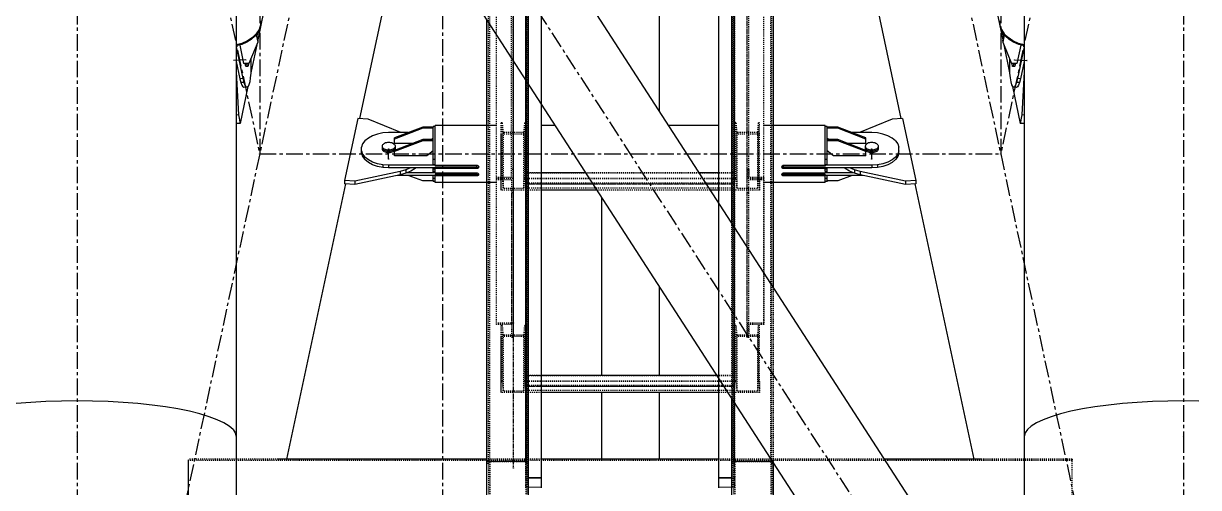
# Model space of a CAD drawing. Header units: millimetres. Extents: x 5143 to 30813, y 232 to 21408.
# Drawn here: x 11814 to 12377, y 17630 to 17853 of the extents above; entities that cross this region are included whole.
import ezdxf

# ---------------------------------------------------------------- set-up
doc = ezdxf.new("R2010")
doc.units = ezdxf.units.MM
doc.header["$LTSCALE"] = 0.25
for name, pattern in [('CENTER', [50.8, 31.75, -6.35, 6.35, -6.35]), ('XKITLINE00', [0]), ('XKITLINE02', [4, 2, -2]), ('XKITLINE03', [6, 3, -1, 1, -1])]:
    doc.linetypes.add(name, pattern=pattern)

msp = doc.modelspace()

# ---------------------------------------------------------------- linework, layer by layer
at = {"color": 1, "linetype": 'XKITLINE03'}
for p, q in [((12049.02, 19347.97), (12049.01, 17639.73)), ((12055.02, 19330.99), (12055.02, 17630.24)), ((12154.97, 17630.24), (12154.97, 19330.99)), ((12049.01, 17897.76), (12049.01, 17778.54)), ((12160.99, 17778.54), (12160.99, 17897.76)), ((12055.01, 17799.82), (12055.01, 17773)), ((12154.99, 17773), (12154.99, 17799.82)), ((12049.01, 17778.54), (12049.01, 17709.22)), ((12160.99, 17709.22), (12160.99, 17778.54)), ((12154.99, 17775.87), (12055.01, 17775.87)), ((12055.01, 17702.73), (12055.01, 17675.91)), ((12154.99, 17675.91), (12154.99, 17702.73)), ((12154.99, 17678.78), (12055.01, 17678.78))]:
    msp.add_line(p, q, dxfattribs=at)
at = {"color": 3, "linetype": 'XKITLINE02'}
for p, q in [((12037.16, 17641.93), (12037.17, 19341.44)), ((12037.69, 17642.74), (12037.7, 19342.25)), ((12054.93, 17642.74), (12054.93, 19342.25)), ((12055.46, 17641.93), (12055.47, 19341.44)), ((12154.54, 17641.93), (12154.54, 19341.44)), ((12155.07, 17642.74), (12155.07, 19342.25)), ((12172.31, 17642.74), (12172.31, 19342.25)), ((12172.84, 17641.93), (12172.84, 19341.44)), ((12062.52, 17630.44), (12062.52, 19335.78)), ((12147.47, 17630.24), (12147.47, 19335.78)), ((12154.12, 17630.57), (12154.12, 19335.45)), ((12154.97, 17630.24), (12154.97, 19335.78)), ((12055.02, 17630.24), (12055.02, 19043.1)), ((12055.87, 17630.57), (12055.87, 19043.1)), ((12056.31, 17641.93), (12056.31, 19043.1)), ((12062.52, 17635.03), (12062.52, 19043.1)), ((12147.47, 17634.82), (12147.47, 19043.1)), ((12153.69, 17672.9), (12153.69, 19043.1)), ((12173.69, 17641.93), (12173.69, 19043.1)), ((12056.31, 17823.56), (12056.31, 17907.64)), ((12048.21, 17778.98), (12048.21, 17902.08)), ((12049.01, 17778.54), (12049.01, 17902.08)), ((12160.99, 17778.54), (12160.99, 17902.08)), ((12161.79, 17778.98), (12161.79, 17902.08)), ((12041.01, 17778.54), (12041.01, 17898.19)), ((12062.52, 17813.95), (12062.52, 17898.02)), ((12168.99, 17778.54), (12168.99, 17898.19)), ((12043.69, 17805.16), (12043.01, 17805.16)), ((12043.01, 17805.16), (12043.01, 17799.82)), ((12043.01, 17805.16), (12043.01, 17778.34)), ((12043.69, 17805.16), (12044.07, 17800.5)), ((12043.69, 17805.16), (12043.69, 17778.34)), ((12054.33, 17805.16), (12053.95, 17800.5)), ((12055.01, 17805.16), (12054.33, 17805.16)), ((12054.33, 17805.16), (12054.33, 17778.34)), ((12055.01, 17805.16), (12055.01, 17799.82)), ((12055.01, 17805.16), (12055.01, 17778.34)), ((12154.99, 17773), (12154.99, 17805.16)), ((12155.67, 17805.16), (12154.99, 17805.16)), ((12155.67, 17805.16), (12155.67, 17778.34)), ((12155.67, 17805.16), (12156.05, 17800.5)), ((12166.31, 17805.16), (12165.93, 17800.5)), ((12166.31, 17805.16), (12166.31, 17778.34)), ((12166.99, 17805.16), (12166.31, 17805.16)), ((12166.99, 17773), (12166.99, 17805.16)), ((12055.01, 17799.82), (12043.01, 17799.82)), ((12043.01, 17799.82), (12043.01, 17773)), ((12053.95, 17800.5), (12044.07, 17800.5)), ((12044.07, 17800.5), (12044.07, 17773.68)), ((12053.95, 17800.5), (12053.95, 17773.68)), ((12055.01, 17799.82), (12055.01, 17773)), ((12166.99, 17799.82), (12154.99, 17799.82)), ((12156.05, 17800.5), (12156.05, 17773.68)), ((12165.93, 17800.5), (12156.05, 17800.5)), ((12165.93, 17800.5), (12165.93, 17773.68)), ((12049.01, 17782.86), (12048.21, 17782.86)), ((12160.99, 17782.86), (12160.99, 17778.54)), ((12161.79, 17782.86), (12160.99, 17782.86)), ((12161.79, 17782.86), (12161.79, 17778.98)), ((12048.21, 17778.98), (12041.01, 17778.98)), ((12041.01, 17778.54), (12041.01, 17777.85)), ((12049.01, 17778.54), (12041.01, 17778.54)), ((12041.01, 17708.52), (12041.01, 17778.54)), ((12049.01, 17778.54), (12041.01, 17778.54)), ((12048.21, 17777.85), (12041.01, 17777.85)), ((12043.69, 17778.34), (12043.01, 17778.34)), ((12043.01, 17778.34), (12043.01, 17773)), ((12043.69, 17778.34), (12044.07, 17773.68)), ((12048.21, 17777.85), (12048.21, 17771.58)), ((12048.21, 17777.85), (12048.21, 17708.52)), ((12049.01, 17778.54), (12049.01, 17771.58)), ((12049.01, 17778.54), (12049.01, 17709.22)), ((12054.33, 17778.34), (12053.95, 17773.68)), ((12055.01, 17778.34), (12054.33, 17778.34)), ((12055.01, 17773), (12055.01, 17781.21)), ((12062.52, 17781.21), (12055.01, 17781.21)), ((12154.99, 17781.05), (12055.01, 17781.05)), ((12154.99, 17778.5), (12055.01, 17778.5)), ((12154.99, 17778.34), (12055.01, 17778.34)), ((12055.01, 17778.34), (12055.01, 17773)), ((12154.99, 17776.3), (12055.01, 17776.3)), ((12138.02, 17781.21), (12083.68, 17781.21)), ((12154.99, 17781.21), (12147.47, 17781.21)), ((12154.99, 17773), (12154.99, 17781.21)), ((12154.99, 17778.34), (12154.99, 17773)), ((12155.67, 17778.34), (12154.99, 17778.34)), ((12155.67, 17778.34), (12156.05, 17773.68)), ((12160.99, 17702.25), (12160.99, 17778.54)), ((12168.99, 17778.54), (12160.99, 17778.54)), ((12168.99, 17778.54), (12160.99, 17778.54)), ((12168.99, 17778.98), (12161.79, 17778.98)), ((12161.79, 17702.25), (12161.79, 17777.85)), ((12168.99, 17777.85), (12161.79, 17777.85)), ((12166.31, 17778.34), (12165.93, 17773.68)), ((12166.99, 17778.34), (12166.31, 17778.34)), ((12166.99, 17778.34), (12166.99, 17773)), ((12168.99, 17778.98), (12168.99, 17778.54)), ((12168.99, 17708.52), (12168.99, 17778.54)), ((12168.99, 17777.85), (12168.99, 17708.52)), ((12055.01, 17773), (12043.01, 17773)), ((12053.95, 17773.68), (12044.07, 17773.68)), ((12049.01, 17771.58), (12048.21, 17771.58)), ((12048.21, 17771.58), (12048.21, 17702.25)), ((12049.01, 17771.58), (12049.01, 17702.25)), ((12062.52, 17775.87), (12055.01, 17775.87)), ((12154.99, 17773.94), (12055.01, 17773.94)), ((12062.52, 17773), (12055.01, 17773)), ((12141.47, 17775.87), (12087.13, 17775.87)), ((12143.33, 17773), (12088.99, 17773)), ((12154.99, 17775.87), (12147.47, 17775.87)), ((12154.99, 17773), (12147.47, 17773)), ((12166.99, 17773), (12154.99, 17773)), ((12165.93, 17773.68), (12156.05, 17773.68)), ((12161.79, 17771.58), (12160.99, 17771.58)), ((12147.47, 17682.52), (12147.47, 17766.6)), ((12153.69, 17672.9), (12153.69, 17756.98)), ((12173.69, 17642.84), (12173.69, 17726.03)), ((12049.01, 17709.22), (12041.01, 17709.22)), ((12048.21, 17708.52), (12041.01, 17708.52)), ((12048.21, 17708.52), (12048.21, 17702.25)), ((12049.01, 17709.22), (12049.01, 17702.25)), ((12160.99, 17709.22), (12160.99, 17702.25)), ((12168.99, 17709.22), (12160.99, 17709.22)), ((12161.79, 17708.52), (12161.79, 17702.25)), ((12168.99, 17708.52), (12161.79, 17708.52)), ((12043.69, 17708.07), (12043.01, 17708.07)), ((12043.01, 17708.07), (12043.01, 17702.73)), ((12043.01, 17708.07), (12043.01, 17681.25)), ((12043.69, 17708.07), (12044.07, 17703.41)), ((12043.69, 17708.07), (12043.69, 17681.25)), ((12053.95, 17703.41), (12044.07, 17703.41)), ((12044.07, 17703.41), (12044.07, 17676.59)), ((12054.33, 17708.07), (12053.95, 17703.41)), ((12053.95, 17703.41), (12053.95, 17676.59)), ((12055.01, 17708.07), (12054.33, 17708.07)), ((12054.33, 17708.07), (12054.33, 17681.25)), ((12055.01, 17708.07), (12055.01, 17702.73)), ((12055.01, 17708.07), (12055.01, 17681.25)), ((12154.99, 17675.91), (12154.99, 17708.07)), ((12155.67, 17708.07), (12154.99, 17708.07)), ((12155.67, 17708.07), (12155.67, 17681.25)), ((12155.67, 17708.07), (12156.05, 17703.41)), ((12156.05, 17703.41), (12156.05, 17676.59)), ((12165.93, 17703.41), (12156.05, 17703.41)), ((12166.31, 17708.07), (12165.93, 17703.41)), ((12165.93, 17703.41), (12165.93, 17676.59)), ((12166.31, 17708.07), (12166.31, 17681.25)), ((12166.99, 17708.07), (12166.31, 17708.07)), ((12166.99, 17675.91), (12166.99, 17708.07)), ((12055.01, 17702.73), (12043.01, 17702.73)), ((12043.01, 17702.73), (12043.01, 17675.91)), ((12049.01, 17702.25), (12048.21, 17702.25)), ((12055.01, 17702.73), (12055.01, 17675.91)), ((12166.99, 17702.73), (12154.99, 17702.73)), ((12161.79, 17702.25), (12160.99, 17702.25)), ((12043.69, 17681.25), (12043.01, 17681.25)), ((12043.01, 17681.25), (12043.01, 17675.91)), ((12043.69, 17681.25), (12044.07, 17676.59)), ((12054.33, 17681.25), (12053.95, 17676.59)), ((12055.01, 17681.25), (12054.33, 17681.25)), ((12055.01, 17675.91), (12055.01, 17684.12)), ((12062.52, 17684.12), (12055.01, 17684.12)), ((12154.99, 17683.96), (12055.01, 17683.96)), ((12154.99, 17681.41), (12055.01, 17681.41)), ((12154.99, 17681.25), (12055.01, 17681.25)), ((12055.01, 17681.25), (12055.01, 17675.91)), ((12154.99, 17684.12), (12146.44, 17684.12)), ((12154.99, 17675.91), (12154.99, 17684.12)), ((12154.99, 17681.25), (12154.99, 17675.91)), ((12155.67, 17681.25), (12154.99, 17681.25)), ((12155.67, 17681.25), (12156.05, 17676.59)), ((12166.31, 17681.25), (12165.93, 17676.59)), ((12166.99, 17681.25), (12166.31, 17681.25)), ((12166.99, 17681.25), (12166.99, 17675.91)), ((12055.01, 17675.91), (12043.01, 17675.91)), ((12053.95, 17676.59), (12044.07, 17676.59)), ((12154.99, 17679.21), (12055.01, 17679.21)), ((12062.52, 17678.78), (12055.01, 17678.78)), ((12154.99, 17676.84), (12055.01, 17676.84)), ((12062.52, 17675.91), (12055.01, 17675.91)), ((12154.99, 17678.78), (12147.47, 17678.78)), ((12154.99, 17675.91), (12147.47, 17675.91)), ((12166.99, 17675.91), (12154.99, 17675.91)), ((12165.93, 17676.59), (12156.05, 17676.59)), ((11893.35, 17617.19), (11893.35, 17643.89)), ((11936.42, 17643.89), (11893.35, 17643.89)), ((11893.35, 17616.59), (11893.35, 17643.54)), ((12316.66, 17643.29), (11893.35, 17643.29)), ((12062.52, 17643.89), (12036.31, 17643.89)), ((12036.31, 17641.93), (12036.31, 17642.84)), ((12037.16, 17641.93), (12036.31, 17641.93)), ((12037.16, 17641.93), (12036.31, 17641.93)), ((12037.69, 17642.74), (12037.16, 17641.93)), ((12037.69, 17642.74), (12037.16, 17641.93)), ((12037.16, 17641.93), (12037.16, 17478.12)), ((12054.93, 17642.74), (12037.69, 17642.74)), ((12054.93, 17642.74), (12037.69, 17642.74)), ((12037.69, 17642.74), (12037.69, 17477.59)), ((12054.93, 17642.74), (12055.46, 17641.93)), ((12054.93, 17642.74), (12055.46, 17641.93)), ((12054.93, 17642.74), (12054.93, 17460.35)), ((12056.31, 17641.93), (12055.46, 17641.93)), ((12056.31, 17641.93), (12055.46, 17641.93)), ((12055.46, 17641.93), (12055.46, 17459.82)), ((12056.31, 17642.84), (12056.31, 17642.84)), ((12226.78, 17643.89), (12147.47, 17643.89)), ((12153.69, 17641.93), (12153.69, 17642.84)), ((12154.54, 17641.93), (12153.69, 17641.93)), ((12154.54, 17641.92), (12153.69, 17641.92)), ((12155.07, 17642.74), (12154.54, 17641.93)), ((12155.07, 17642.74), (12154.54, 17641.92)), ((12154.54, 17641.92), (12154.54, 17459.82)), ((12172.31, 17642.74), (12155.07, 17642.74)), ((12172.31, 17642.74), (12155.07, 17642.74)), ((12155.07, 17642.74), (12155.07, 17460.35)), ((12172.31, 17642.74), (12172.84, 17641.93)), ((12172.31, 17642.74), (12172.84, 17641.92)), ((12172.31, 17642.74), (12172.31, 17477.59)), ((12173.69, 17641.93), (12172.84, 17641.93)), ((12173.69, 17641.92), (12172.84, 17641.92)), ((12172.84, 17641.92), (12172.84, 17478.12)), ((12173.69, 17642.84), (12173.12, 17642.84)), ((12173.69, 17642.84), (12173.12, 17642.84)), ((12173.69, 17641.96), (12173.69, 17642.84)), ((12316.66, 17643.89), (12273.57, 17643.89)), ((12316.66, 17616.59), (12316.66, 17643.89)), ((12316.66, 17643.89), (12316.66, 17643.54)), ((12056.31, 17635.03), (12055.02, 17635.03)), ((12056.31, 17634.7), (12055.87, 17634.69)), ((12056.31, 17630.56), (12055.87, 17630.57)), ((12154.97, 17635.03), (12153.69, 17635.03)), ((12154.12, 17634.69), (12153.69, 17634.7)), ((12154.12, 17630.57), (12153.69, 17630.56))]:
    msp.add_line(p, q, dxfattribs=at)
at = {"color": 8, "linetype": 'CENTER'}
for p, q in [((11840, 19282.77), (11840, 17654.86)), ((12370, 19282.77), (12370, 17654.86)), ((11927.5, 18610.27), (11927.5, 17790.27)), ((12282.5, 18610.27), (12282.5, 17790.27)), ((12015, 18543.85), (12015, 16877.2)), ((12015, 18200.27), (11840, 17380.27)), ((11840, 18200.27), (12370, 17380.27)), ((11840, 18200.27), (11927.5, 17790.27)), ((12195, 18200.27), (12370, 17380.27)), ((12370, 18200.27), (12282.5, 17790.27)), ((11920.85, 17835.35), (11914.95, 17835.11)), ((12289.14, 17835.35), (12295.04, 17835.11)), ((11927.5, 17790.27), (12282.5, 17790.27)), ((11989.29, 17787.87), (11989.29, 17792.68)), ((12220.7, 17787.87), (12220.7, 17792.68)), ((11840, 17654.86), (11840, 16010.75)), ((12370, 17654.86), (12370, 16010.75))]:
    msp.add_line(p, q, dxfattribs=at)
at = {"color": 7, "linetype": 'XKITLINE00'}
for p, q in [((12147.47, 17766.6), (12147.47, 18177.45)), ((12153.69, 17756.98), (12153.69, 18177.45)), ((12173.69, 17726.03), (12173.69, 18177.45)), ((12036.31, 17642.84), (12036.31, 17854.51)), ((12056.31, 17642.84), (12056.31, 17823.56)), ((12062.52, 17630.24), (12062.52, 17813.95)), ((12083.68, 17781.21), (12062.52, 17781.21)), ((12147.47, 17781.21), (12138.02, 17781.21)), ((12087.13, 17775.87), (12062.52, 17775.87)), ((12088.99, 17773), (12062.52, 17773)), ((12147.47, 17775.87), (12141.47, 17775.87)), ((12147.47, 17773), (12143.33, 17773)), ((12146.44, 17684.12), (12062.52, 17684.12)), ((12147.47, 17634.82), (12147.47, 17682.52)), ((12147.47, 17678.78), (12062.52, 17678.78)), ((12147.47, 17675.91), (12062.52, 17675.91)), ((12153.69, 17642.84), (12153.69, 17672.9)), ((12036.31, 17643.89), (11936.42, 17643.89)), ((12056.31, 17642.84), (12036.31, 17642.84)), ((12036.31, 17478.97), (12036.31, 17642.84)), ((12056.31, 17642.84), (12036.31, 17642.84)), ((12056.31, 17458.97), (12056.31, 17642.84)), ((12147.47, 17643.89), (12062.52, 17643.89)), ((12173.12, 17642.84), (12153.69, 17642.84)), ((12153.69, 17458.97), (12153.69, 17642.84)), ((12173.12, 17642.84), (12153.69, 17642.84)), ((12173.69, 17478.97), (12173.69, 17641.96)), ((12273.57, 17643.89), (12226.78, 17643.89)), ((12062.52, 17635.03), (12056.31, 17635.03)), ((12062.52, 17634.82), (12056.31, 17634.7)), ((12062.52, 17630.44), (12056.31, 17630.56)), ((12153.69, 17635.03), (12147.47, 17635.03)), ((12153.69, 17634.7), (12147.47, 17634.82)), ((12147.47, 17630.24), (12147.47, 17634.82)), ((12153.69, 17630.56), (12147.47, 17630.44))]:
    msp.add_line(p, q, dxfattribs=at)
at = {"color": 8, "linetype": 'XKITLINE00'}
for p, q in [((12293.8, 18165.01), (12293.8, 17654.86)), ((12179.05, 18068.02), (12234.71, 17807.22)), ((11986.48, 18015.68), (12262.23, 17589.04)), ((11916.2, 17996.63), (11916.2, 17654.86)), ((11947.92, 17991.25), (12223.68, 17564.61)), ((11998.02, 17913.75), (11975.28, 17807.22)), ((11931.44, 17868.21), (11926.56, 17845.03)), ((12118.8, 17870.09), (12118.8, 17810.96)), ((12278.55, 17868.21), (12283.43, 17845.03)), ((11927.18, 17849.94), (11925.88, 17847.92)), ((11927.63, 17850.67), (11926.12, 17847.1)), ((11927.39, 17850.35), (11926.56, 17848.51)), ((11927.84, 17852.03), (11927.18, 17849.94)), ((11927.47, 17850.84), (11927.39, 17850.35)), ((11927.54, 17851.09), (11927.63, 17850.67)), ((11927.74, 17851.35), (11927.63, 17850.67)), ((11927.69, 17851.57), (11927.74, 17851.35)), ((11927.83, 17854.09), (11927.84, 17852.03)), ((12282.16, 17854.09), (12282.15, 17852.03)), ((12282.15, 17852.03), (12282.81, 17849.94)), ((12282.3, 17851.57), (12282.25, 17851.35)), ((12282.25, 17851.35), (12282.36, 17850.67)), ((12282.45, 17851.09), (12282.36, 17850.67)), ((12282.36, 17850.67), (12283.87, 17847.1)), ((12282.53, 17850.84), (12282.6, 17850.35)), ((12282.6, 17850.35), (12283.43, 17848.51)), ((12282.81, 17849.94), (12284.11, 17847.92)), ((11921.3, 17843.84), (11918.87, 17842.78)), ((11921.65, 17844.52), (11918.93, 17843.3)), ((11923.45, 17845.18), (11921.3, 17843.84)), ((11924, 17846.08), (11921.65, 17844.52)), ((11926.56, 17843.83), (11922.28, 17833.73)), ((11925.23, 17846.76), (11923.45, 17845.18)), ((11925.88, 17847.92), (11924, 17846.08)), ((11925.78, 17847.49), (11925.23, 17846.76)), ((11925.79, 17847.47), (11925.77, 17847.47)), ((11926.56, 17848.51), (11925.79, 17847.5)), ((11925.79, 17847.5), (11925.79, 17847.47)), ((11925.79, 17847.47), (11926.56, 17843.83)), ((11925.98, 17847.75), (11926.67, 17844.51)), ((11926.67, 17844.51), (11926.56, 17843.83)), ((12284.01, 17847.75), (12283.32, 17844.51)), ((12283.32, 17844.51), (12283.43, 17843.83)), ((12283.43, 17848.51), (12284.2, 17847.5)), ((12284.21, 17847.47), (12283.43, 17843.83)), ((12283.43, 17843.83), (12287.71, 17833.73)), ((12285.99, 17846.08), (12284.11, 17847.92)), ((12284.2, 17847.5), (12284.21, 17847.47)), ((12284.21, 17847.49), (12284.76, 17846.76)), ((12284.22, 17847.47), (12284.21, 17847.47)), ((12286.54, 17845.18), (12284.76, 17846.76)), ((12288.34, 17844.52), (12285.99, 17846.08)), ((12288.69, 17843.84), (12286.54, 17845.18)), ((12291.06, 17843.3), (12288.34, 17844.52)), ((12291.12, 17842.78), (12288.69, 17843.84)), ((11918.93, 17843.3), (11916.2, 17842.55)), ((11916.2, 17842.33), (11916.25, 17842.06)), ((11916.2, 17841.61), (11919.44, 17826.39)), ((11918.87, 17842.78), (11916.25, 17842.06)), ((11917.93, 17842.52), (11919.82, 17833.63)), ((11918.77, 17843.25), (11918.87, 17842.78)), ((11926.06, 17842.64), (11923.22, 17829.16)), ((12283.93, 17842.64), (12286.77, 17829.16)), ((12292.07, 17842.52), (12290.17, 17833.63)), ((12293.8, 17841.61), (12290.55, 17826.39)), ((12293.8, 17842.55), (12291.06, 17843.3)), ((12291.23, 17843.25), (12291.12, 17842.78)), ((12293.74, 17842.06), (12291.12, 17842.78)), ((12293.8, 17842.33), (12293.74, 17842.06)), ((11916.2, 17834.65), (11917.97, 17826.33)), ((11922.28, 17833.73), (11919.82, 17833.63)), ((11920.44, 17833.66), (11920.51, 17833.23)), ((11921.3, 17833.27), (11920.51, 17833.23)), ((11920.51, 17833.23), (11920.6, 17832.87)), ((11920.6, 17832.87), (11920.7, 17832.59)), ((11920.7, 17832.59), (11920.8, 17832.39)), ((11920.8, 17832.39), (11920.9, 17832.28)), ((11921.22, 17833.69), (11921.3, 17833.27)), ((11921.3, 17833.27), (11921.39, 17832.91)), ((11921.39, 17832.91), (11921.49, 17832.62)), ((11921.49, 17832.62), (11921.59, 17832.42)), ((11921.59, 17832.42), (11921.69, 17832.31)), ((11921.88, 17832.37), (11921.79, 17832.29)), ((11921.97, 17832.54), (11921.88, 17832.37)), ((11922.05, 17832.79), (11921.97, 17832.54)), ((11922.11, 17833.13), (11922.05, 17832.79)), ((11922.16, 17833.53), (11922.11, 17833.13)), ((11922.18, 17833.73), (11922.16, 17833.53)), ((11923.22, 17835.96), (11923.3, 17834.26)), ((11923.3, 17834.26), (11923.31, 17831.57)), ((12286.69, 17834.26), (12286.68, 17831.57)), ((12286.77, 17835.96), (12286.69, 17834.26)), ((12290.17, 17833.63), (12287.71, 17833.73)), ((12287.81, 17833.73), (12287.83, 17833.53)), ((12287.83, 17833.53), (12287.88, 17833.13)), ((12287.88, 17833.13), (12287.94, 17832.79)), ((12287.94, 17832.79), (12288.02, 17832.54)), ((12288.02, 17832.54), (12288.11, 17832.37)), ((12288.2, 17832.29), (12288.11, 17832.37)), ((12288.4, 17832.42), (12288.3, 17832.31)), ((12288.51, 17832.62), (12288.4, 17832.42)), ((12288.6, 17832.91), (12288.51, 17832.62)), ((12288.69, 17833.27), (12288.6, 17832.91)), ((12288.77, 17833.69), (12288.69, 17833.27)), ((12289.48, 17833.23), (12288.69, 17833.27)), ((12289.19, 17832.39), (12289.09, 17832.28)), ((12289.29, 17832.59), (12289.19, 17832.39)), ((12289.39, 17832.87), (12289.29, 17832.59)), ((12289.48, 17833.23), (12289.39, 17832.87)), ((12289.55, 17833.66), (12289.48, 17833.23)), ((12293.8, 17834.65), (12292.02, 17826.33)), ((11916.2, 17829.62), (11917.42, 17808.99)), ((11921, 17832.26), (11920.9, 17832.28)), ((11921.79, 17832.29), (11921, 17832.26)), ((11921.79, 17832.29), (11921.69, 17832.31)), ((11923.02, 17826.8), (11922.73, 17824.93)), ((11923.22, 17829.05), (11923.02, 17826.8)), ((11923.31, 17831.57), (11923.22, 17829.05)), ((12286.68, 17831.57), (12286.77, 17829.05)), ((12286.77, 17829.05), (12286.97, 17826.8)), ((12286.97, 17826.8), (12287.27, 17824.93)), ((12288.3, 17832.31), (12288.2, 17832.29)), ((12288.99, 17832.26), (12288.2, 17832.29)), ((12289.09, 17832.28), (12288.99, 17832.26)), ((12293.8, 17829.62), (12292.57, 17808.99)), ((11919.44, 17826.39), (11917.97, 17826.33)), ((11917.97, 17826.33), (11918.42, 17824.54)), ((11921.83, 17822.56), (11918.13, 17804.97)), ((11919.9, 17824.6), (11918.42, 17824.54)), ((11918.42, 17824.54), (11918.92, 17823.23)), ((11918.92, 17823.23), (11919.44, 17822.44)), ((11919.44, 17826.39), (11919.9, 17824.6)), ((11919.95, 17822.21), (11919.44, 17822.44)), ((11919.9, 17824.6), (11920.39, 17823.29)), ((11921.42, 17822.27), (11919.95, 17822.21)), ((11920.39, 17823.29), (11920.91, 17822.5)), ((11921.42, 17822.27), (11920.91, 17822.5)), ((11921.91, 17822.61), (11921.42, 17822.27)), ((11922.35, 17823.51), (11921.91, 17822.61)), ((11922.73, 17824.93), (11922.35, 17823.51)), ((12287.27, 17824.93), (12287.64, 17823.51)), ((12287.64, 17823.51), (12288.08, 17822.61)), ((12288.57, 17822.27), (12288.08, 17822.61)), ((12288.16, 17822.56), (12291.86, 17804.97)), ((12289.08, 17822.5), (12288.57, 17822.27)), ((12290.04, 17822.21), (12288.57, 17822.27)), ((12289.6, 17823.29), (12289.08, 17822.5)), ((12290.09, 17824.6), (12289.6, 17823.29)), ((12290.56, 17822.44), (12290.04, 17822.21)), ((12290.55, 17826.39), (12290.09, 17824.6)), ((12291.57, 17824.54), (12290.09, 17824.6)), ((12292.02, 17826.33), (12290.55, 17826.39)), ((12291.07, 17823.23), (12290.56, 17822.44)), ((12291.57, 17824.54), (12291.07, 17823.23)), ((12292.02, 17826.33), (12291.57, 17824.54)), ((11917.42, 17808.99), (11916.2, 17808.94)), ((11918.13, 17804.97), (11916.2, 17804.89)), ((11917.42, 17808.99), (11918.13, 17804.97)), ((11974.5, 17807.28), (11968.17, 17777.62)), ((11979.46, 17806.9), (11974.5, 17807.28)), ((11995.09, 17800.51), (11979.46, 17806.9)), ((12230.53, 17806.9), (12214.91, 17800.51)), ((12235.49, 17807.28), (12230.53, 17806.9)), ((12235.49, 17807.28), (12241.82, 17777.62)), ((12292.57, 17808.99), (12291.86, 17804.97)), ((12293.8, 17804.89), (12291.86, 17804.97)), ((12293.8, 17808.94), (12292.57, 17808.99)), ((11981.59, 17799.02), (11979.55, 17797.92)), ((11983.96, 17799.84), (11981.59, 17799.02)), ((11986.56, 17800.34), (11983.96, 17799.84)), ((11989.29, 17800.51), (11986.56, 17800.34)), ((11998.67, 17800.51), (11989.29, 17800.51)), ((12005.59, 17803.18), (11992.09, 17797.97)), ((12005.59, 17802.58), (11992.09, 17797.37)), ((12010.59, 17803.18), (12005.59, 17803.18)), ((12005.59, 17803.18), (12005.59, 17802.58)), ((12010.59, 17802.58), (12005.59, 17802.58)), ((12011.59, 17803.48), (12010.59, 17803.48)), ((12010.59, 17803.48), (12010.59, 17803.42)), ((12010.59, 17803.42), (12010.59, 17803.18)), ((12010.59, 17803.18), (12010.59, 17803.15)), ((12010.59, 17796.63), (12010.59, 17803.15)), ((12011.59, 17784.81), (12011.59, 17803.92)), ((12041.01, 17803.92), (12011.59, 17803.92)), ((12055.02, 17803.92), (12055.01, 17803.92)), ((12069.01, 17803.92), (12062.52, 17803.92)), ((12147.47, 17803.92), (12123.35, 17803.92)), ((12154.99, 17803.92), (12154.97, 17803.92)), ((12198.4, 17803.92), (12168.99, 17803.92)), ((12198.4, 17784.81), (12198.4, 17803.92)), ((12199.4, 17803.48), (12198.4, 17803.48)), ((12199.4, 17803.48), (12199.4, 17803.42)), ((12199.4, 17803.42), (12199.4, 17803.18)), ((12199.4, 17803.18), (12199.4, 17803.15)), ((12204.4, 17803.18), (12199.4, 17803.18)), ((12199.4, 17796.63), (12199.4, 17803.15)), ((12204.4, 17802.58), (12199.4, 17802.58)), ((12204.4, 17803.18), (12204.4, 17802.58)), ((12217.9, 17797.97), (12204.4, 17803.18)), ((12217.9, 17797.37), (12204.4, 17802.58)), ((12220.7, 17800.51), (12211.32, 17800.51)), ((12223.43, 17800.34), (12220.7, 17800.51)), ((12226.03, 17799.84), (12223.43, 17800.34)), ((12228.4, 17799.02), (12226.03, 17799.84)), ((12230.44, 17797.92), (12228.4, 17799.02)), ((11976.83, 17795.1), (11976.26, 17793.5)), ((11976.26, 17790.66), (11976.26, 17793.5)), ((11977.94, 17796.6), (11976.83, 17795.1)), ((11979.55, 17797.92), (11977.94, 17796.6)), ((11986.24, 17794.28), (11986.19, 17793.96)), ((11986.19, 17793.96), (11986.19, 17793.32)), ((11986.19, 17793.96), (11986.24, 17793.64)), ((11986.19, 17793.32), (11986.24, 17793)), ((11986.19, 17793.32), (11986.19, 17792.68)), ((11986.19, 17793.32), (11986.24, 17793)), ((11986.38, 17794.6), (11986.24, 17794.28)), ((11986.24, 17793.64), (11986.38, 17793.33)), ((11986.24, 17793), (11986.38, 17792.69)), ((11986.24, 17793), (11986.38, 17792.69)), ((11986.6, 17794.89), (11986.38, 17794.6)), ((11986.38, 17793.33), (11986.6, 17793.03)), ((11986.91, 17795.15), (11986.6, 17794.89)), ((11986.91, 17792.77), (11986.6, 17793.03)), ((11987.3, 17795.38), (11986.91, 17795.15)), ((11987.74, 17795.57), (11987.3, 17795.38)), ((11988.23, 17795.7), (11987.74, 17795.57)), ((11988.75, 17795.79), (11988.23, 17795.7)), ((11989.29, 17795.82), (11988.75, 17795.79)), ((11989.83, 17795.79), (11989.29, 17795.82)), ((11990.35, 17795.7), (11989.83, 17795.79)), ((11990.84, 17795.57), (11990.35, 17795.7)), ((11991.28, 17795.38), (11990.84, 17795.57)), ((11991.66, 17795.15), (11991.28, 17795.38)), ((11991.97, 17794.89), (11991.66, 17795.15)), ((11991.97, 17793.03), (11991.66, 17792.77)), ((11991.97, 17794.89), (11992.2, 17794.6)), ((11992.2, 17793.33), (11991.97, 17793.03)), ((11992.09, 17795.37), (11992.09, 17797.97)), ((12005.59, 17797.2), (11992.09, 17791.99)), ((12005.59, 17796.6), (11992.09, 17791.39)), ((12000.84, 17795.37), (11992.09, 17795.37)), ((11992.2, 17794.6), (11992.34, 17794.28)), ((11992.34, 17793.64), (11992.2, 17793.33)), ((11992.34, 17793), (11992.2, 17792.69)), ((11992.34, 17793), (11992.2, 17792.69)), ((11992.34, 17794.28), (11992.39, 17793.96)), ((11992.39, 17793.96), (11992.34, 17793.64)), ((11992.39, 17793.32), (11992.34, 17793)), ((11992.39, 17793.32), (11992.34, 17793)), ((11992.39, 17793.96), (11992.39, 17793.32)), ((11992.39, 17793.32), (11992.39, 17792.68)), ((12010.59, 17797.2), (12005.59, 17797.2)), ((12005.59, 17797.2), (12005.59, 17796.6)), ((12010.59, 17796.6), (12005.59, 17796.6)), ((12010.59, 17797.77), (12009.87, 17797.2)), ((12010.59, 17796.63), (12010.59, 17796.6)), ((12010.59, 17796.6), (12010.59, 17796.59)), ((12010.59, 17790.35), (12010.59, 17796.59)), ((12200.12, 17797.2), (12199.4, 17797.77)), ((12204.4, 17797.2), (12199.4, 17797.2)), ((12199.4, 17796.63), (12199.4, 17796.6)), ((12204.4, 17796.6), (12199.4, 17796.6)), ((12199.4, 17796.6), (12199.4, 17796.59)), ((12199.4, 17790.35), (12199.4, 17796.59)), ((12204.4, 17797.2), (12204.4, 17796.6)), ((12217.9, 17791.99), (12204.4, 17797.2)), ((12217.9, 17791.39), (12204.4, 17796.6)), ((12217.9, 17795.37), (12209.15, 17795.37)), ((12217.65, 17794.28), (12217.6, 17793.96)), ((12217.6, 17793.96), (12217.65, 17793.64)), ((12217.6, 17793.96), (12217.6, 17793.32)), ((12217.6, 17793.32), (12217.6, 17792.68)), ((12217.6, 17793.32), (12217.65, 17793)), ((12217.6, 17793.32), (12217.65, 17793)), ((12217.79, 17794.6), (12217.65, 17794.28)), ((12217.65, 17793.64), (12217.79, 17793.33)), ((12217.65, 17793), (12217.79, 17792.69)), ((12217.65, 17793), (12217.79, 17792.69)), ((12218.02, 17794.89), (12217.79, 17794.6)), ((12217.79, 17793.33), (12218.02, 17793.03)), ((12217.9, 17795.37), (12217.9, 17797.97)), ((12218.33, 17795.15), (12218.02, 17794.89)), ((12218.33, 17792.77), (12218.02, 17793.03)), ((12218.71, 17795.38), (12218.33, 17795.15)), ((12219.15, 17795.57), (12218.71, 17795.38)), ((12219.64, 17795.7), (12219.15, 17795.57)), ((12220.16, 17795.79), (12219.64, 17795.7)), ((12220.7, 17795.82), (12220.16, 17795.79)), ((12221.24, 17795.79), (12220.7, 17795.82)), ((12221.76, 17795.7), (12221.24, 17795.79)), ((12222.25, 17795.57), (12221.76, 17795.7)), ((12222.7, 17795.38), (12222.25, 17795.57)), ((12223.08, 17795.15), (12222.7, 17795.38)), ((12223.39, 17794.89), (12223.08, 17795.15)), ((12223.39, 17793.03), (12223.08, 17792.77)), ((12223.39, 17794.89), (12223.62, 17794.6)), ((12223.62, 17793.33), (12223.39, 17793.03)), ((12223.62, 17794.6), (12223.76, 17794.28)), ((12223.76, 17793.64), (12223.62, 17793.33)), ((12223.76, 17793), (12223.62, 17792.69)), ((12223.76, 17793), (12223.62, 17792.69)), ((12223.76, 17794.28), (12223.8, 17793.96)), ((12223.8, 17793.96), (12223.76, 17793.64)), ((12223.8, 17793.32), (12223.76, 17793)), ((12223.8, 17793.32), (12223.76, 17793)), ((12223.8, 17793.96), (12223.8, 17793.32)), ((12223.8, 17793.32), (12223.8, 17792.68)), ((12232.05, 17796.6), (12230.44, 17797.92)), ((12232.05, 17796.6), (12233.16, 17795.1)), ((12233.16, 17795.1), (12233.73, 17793.5)), ((12233.73, 17790.66), (12233.73, 17793.5)), ((11976.26, 17791.86), (11976.83, 17790.26)), ((11976.26, 17790.66), (11976.83, 17789.06)), ((11976.83, 17790.26), (11977.94, 17788.76)), ((11976.83, 17789.06), (11977.94, 17787.56)), ((11979.55, 17787.44), (11977.94, 17788.76)), ((11979.55, 17786.23), (11977.94, 17787.56)), ((11981.59, 17786.34), (11979.55, 17787.44)), ((11986.19, 17792.68), (11986.24, 17792.36)), ((11986.24, 17792.36), (11986.38, 17792.05)), ((11986.38, 17792.69), (11986.6, 17792.39)), ((11986.38, 17792.69), (11986.6, 17792.39)), ((11986.38, 17792.05), (11986.6, 17791.75)), ((11986.91, 17792.13), (11986.6, 17792.39)), ((11986.91, 17792.13), (11986.6, 17792.39)), ((11986.91, 17791.49), (11986.6, 17791.75)), ((11987.3, 17792.54), (11986.91, 17792.77)), ((11987.3, 17791.9), (11986.91, 17792.13)), ((11987.3, 17791.9), (11986.91, 17792.13)), ((11987.3, 17791.26), (11986.91, 17791.49)), ((11987.74, 17792.36), (11987.3, 17792.54)), ((11987.74, 17791.71), (11987.3, 17791.9)), ((11987.74, 17791.71), (11987.3, 17791.9)), ((11987.74, 17791.07), (11987.3, 17791.26)), ((11988.23, 17792.22), (11987.74, 17792.36)), ((11988.23, 17791.58), (11987.74, 17791.71)), ((11988.23, 17791.58), (11987.74, 17791.71)), ((11988.23, 17790.94), (11987.74, 17791.07)), ((11988.75, 17792.14), (11988.23, 17792.22)), ((11988.75, 17791.49), (11988.23, 17791.58)), ((11988.75, 17791.49), (11988.23, 17791.58)), ((11988.75, 17790.85), (11988.23, 17790.94)), ((11989.29, 17792.11), (11988.75, 17792.14)), ((11989.29, 17791.47), (11988.75, 17791.49)), ((11989.29, 17791.47), (11988.75, 17791.49)), ((11989.29, 17790.83), (11988.75, 17790.85)), ((11989.83, 17792.14), (11989.29, 17792.11)), ((11989.29, 17792.11), (11989.29, 17791.47)), ((11989.83, 17791.49), (11989.29, 17791.47)), ((11989.83, 17791.49), (11989.29, 17791.47)), ((11989.29, 17791.47), (11989.29, 17790.83)), ((11989.83, 17790.85), (11989.29, 17790.83)), ((11990.35, 17792.22), (11989.83, 17792.14)), ((11990.35, 17791.58), (11989.83, 17791.49)), ((11990.35, 17791.58), (11989.83, 17791.49)), ((11990.35, 17790.94), (11989.83, 17790.85)), ((11990.84, 17792.36), (11990.35, 17792.22)), ((11990.84, 17791.71), (11990.35, 17791.58)), ((11990.84, 17791.71), (11990.35, 17791.58)), ((11990.84, 17791.07), (11990.35, 17790.94)), ((11991.28, 17792.54), (11990.84, 17792.36)), ((11991.28, 17791.9), (11990.84, 17791.71)), ((11991.28, 17791.9), (11990.84, 17791.71)), ((11991.28, 17791.26), (11990.84, 17791.07)), ((11991.66, 17792.77), (11991.28, 17792.54)), ((11991.66, 17792.13), (11991.28, 17791.9)), ((11991.66, 17792.13), (11991.28, 17791.9)), ((11991.66, 17791.49), (11991.28, 17791.26)), ((11991.97, 17792.39), (11991.66, 17792.13)), ((11991.97, 17792.39), (11991.66, 17792.13)), ((11991.97, 17791.75), (11991.66, 17791.49)), ((11992.2, 17792.69), (11991.97, 17792.39)), ((11992.2, 17792.69), (11991.97, 17792.39)), ((11992.09, 17791.9), (11991.97, 17791.75)), ((11992.09, 17789.39), (11992.09, 17791.99)), ((12007.59, 17789.39), (11992.09, 17789.39)), ((11992.2, 17792.05), (11992.19, 17792.03)), ((11992.34, 17792.36), (11992.2, 17792.05)), ((11992.39, 17792.68), (11992.34, 17792.36)), ((12010.59, 17791.79), (12007.59, 17789.39)), ((12010.59, 17785.06), (12010.59, 17790.35)), ((12011.59, 17787.65), (12010.59, 17787.65)), ((12199.4, 17787.65), (12198.4, 17787.65)), ((12202.4, 17789.39), (12199.4, 17791.79)), ((12199.4, 17785.06), (12199.4, 17790.35)), ((12217.9, 17789.39), (12202.4, 17789.39)), ((12217.6, 17792.68), (12217.65, 17792.36)), ((12217.65, 17792.36), (12217.79, 17792.05)), ((12217.79, 17792.69), (12218.02, 17792.39)), ((12217.79, 17792.69), (12218.02, 17792.39)), ((12217.79, 17792.05), (12217.8, 17792.03)), ((12217.9, 17789.39), (12217.9, 17791.99)), ((12217.9, 17791.9), (12218.02, 17791.75)), ((12218.33, 17792.13), (12218.02, 17792.39)), ((12218.33, 17792.13), (12218.02, 17792.39)), ((12218.33, 17791.49), (12218.02, 17791.75)), ((12218.71, 17792.54), (12218.33, 17792.77)), ((12218.71, 17791.9), (12218.33, 17792.13)), ((12218.71, 17791.9), (12218.33, 17792.13)), ((12218.71, 17791.26), (12218.33, 17791.49)), ((12219.15, 17792.36), (12218.71, 17792.54)), ((12219.15, 17791.71), (12218.71, 17791.9)), ((12219.15, 17791.71), (12218.71, 17791.9)), ((12219.15, 17791.07), (12218.71, 17791.26)), ((12219.64, 17792.22), (12219.15, 17792.36)), ((12219.64, 17791.58), (12219.15, 17791.71)), ((12219.64, 17791.58), (12219.15, 17791.71)), ((12219.64, 17790.94), (12219.15, 17791.07)), ((12220.16, 17792.14), (12219.64, 17792.22)), ((12220.16, 17791.49), (12219.64, 17791.58)), ((12220.16, 17791.49), (12219.64, 17791.58)), ((12220.16, 17790.85), (12219.64, 17790.94)), ((12220.7, 17792.11), (12220.16, 17792.14)), ((12220.7, 17791.47), (12220.16, 17791.49)), ((12220.7, 17791.47), (12220.16, 17791.49)), ((12220.7, 17790.83), (12220.16, 17790.85)), ((12221.24, 17792.14), (12220.7, 17792.11)), ((12220.7, 17792.11), (12220.7, 17791.47)), ((12221.24, 17791.49), (12220.7, 17791.47)), ((12221.24, 17791.49), (12220.7, 17791.47)), ((12220.7, 17791.47), (12220.7, 17790.83)), ((12221.24, 17790.85), (12220.7, 17790.83)), ((12221.76, 17792.22), (12221.24, 17792.14)), ((12221.76, 17791.58), (12221.24, 17791.49)), ((12221.76, 17791.58), (12221.24, 17791.49)), ((12221.76, 17790.94), (12221.24, 17790.85)), ((12222.25, 17792.36), (12221.76, 17792.22)), ((12222.25, 17791.71), (12221.76, 17791.58)), ((12222.25, 17791.71), (12221.76, 17791.58)), ((12222.25, 17791.07), (12221.76, 17790.94)), ((12222.7, 17792.54), (12222.25, 17792.36)), ((12222.7, 17791.9), (12222.25, 17791.71)), ((12222.7, 17791.9), (12222.25, 17791.71)), ((12222.7, 17791.26), (12222.25, 17791.07)), ((12223.08, 17792.77), (12222.7, 17792.54)), ((12223.08, 17792.13), (12222.7, 17791.9)), ((12223.08, 17792.13), (12222.7, 17791.9)), ((12223.08, 17791.49), (12222.7, 17791.26)), ((12223.39, 17792.39), (12223.08, 17792.13)), ((12223.39, 17792.39), (12223.08, 17792.13)), ((12223.39, 17791.75), (12223.08, 17791.49)), ((12223.62, 17792.69), (12223.39, 17792.39)), ((12223.62, 17792.69), (12223.39, 17792.39)), ((12223.62, 17792.05), (12223.39, 17791.75)), ((12223.76, 17792.36), (12223.62, 17792.05)), ((12223.8, 17792.68), (12223.76, 17792.36)), ((12230.44, 17787.44), (12228.4, 17786.34)), ((12232.05, 17788.76), (12230.44, 17787.44)), ((12232.05, 17787.56), (12230.44, 17786.23)), ((12233.16, 17790.26), (12232.05, 17788.76)), ((12233.16, 17789.06), (12232.05, 17787.56)), ((12233.73, 17791.86), (12233.16, 17790.26)), ((12233.73, 17790.66), (12233.16, 17789.06)), ((11994.81, 17781.9), (11973.13, 17777.24)), ((11981.59, 17785.14), (11979.55, 17786.23)), ((11983.96, 17785.52), (11981.59, 17786.34)), ((11983.96, 17784.32), (11981.59, 17785.14)), ((11986.56, 17785.02), (11983.96, 17785.52)), ((11986.56, 17783.81), (11983.96, 17784.32)), ((11989.29, 17784.84), (11986.56, 17785.02)), ((11986.56, 17785.02), (11986.56, 17783.81)), ((11989.29, 17783.64), (11986.56, 17783.81)), ((12011.59, 17784.84), (11989.29, 17784.84)), ((11989.29, 17784.84), (11989.29, 17783.64)), ((12031.59, 17783.64), (11989.29, 17783.64)), ((11997.51, 17782.66), (11994.81, 17781.9)), ((11994.81, 17781.9), (11994.81, 17780.3)), ((11999.81, 17783.64), (11997.51, 17782.66)), ((11997.51, 17782.66), (11997.51, 17781.06)), ((11999.93, 17782.09), (11997.51, 17781.06)), ((12002, 17783.37), (11999.93, 17782.09)), ((12002.3, 17783.64), (12002, 17783.37)), ((12011.59, 17785.06), (12010.59, 17785.06)), ((12010.59, 17782.35), (12010.59, 17783.64)), ((12011.59, 17783.52), (12010.59, 17783.52)), ((12011.59, 17782.92), (12010.59, 17782.92)), ((12010.59, 17781.27), (12010.59, 17782.35)), ((12011.59, 17781.8), (12010.59, 17781.8)), ((12031.59, 17784.81), (12011.59, 17784.81)), ((12011.59, 17784.81), (12011.59, 17784.48)), ((12031.59, 17784.48), (12011.59, 17784.48)), ((12011.59, 17783.64), (12011.59, 17783.33)), ((12011.59, 17783.64), (12011.59, 17783.52)), ((12011.59, 17781.08), (12011.59, 17783.33)), ((12031.59, 17783.33), (12011.59, 17783.33)), ((12031.85, 17784.75), (12031.59, 17784.81)), ((12031.59, 17783.64), (12031.59, 17784.81)), ((12031.85, 17783.72), (12031.59, 17783.69)), ((12031.59, 17783.64), (12031.59, 17783.33)), ((12031.85, 17783.36), (12031.59, 17783.33)), ((12032.09, 17784.66), (12031.85, 17784.75)), ((12032.09, 17783.83), (12031.85, 17783.72)), ((12031.85, 17783.72), (12031.85, 17783.36)), ((12032.09, 17783.47), (12031.85, 17783.36)), ((12032.28, 17784.5), (12032.09, 17784.66)), ((12032.28, 17783.99), (12032.09, 17783.83)), ((12032.28, 17783.63), (12032.09, 17783.47)), ((12032.28, 17784.5), (12032.4, 17784.29)), ((12032.4, 17784.2), (12032.28, 17783.99)), ((12032.4, 17783.84), (12032.28, 17783.63)), ((12032.4, 17784.29), (12032.44, 17784.07)), ((12032.44, 17784.07), (12032.4, 17783.84)), ((12177.59, 17784.29), (12177.55, 17784.07)), ((12177.55, 17784.07), (12177.59, 17783.84)), ((12177.71, 17784.5), (12177.59, 17784.29)), ((12177.59, 17784.2), (12177.71, 17783.99)), ((12177.59, 17783.84), (12177.71, 17783.63)), ((12177.9, 17784.66), (12177.71, 17784.5)), ((12177.9, 17783.83), (12177.71, 17783.99)), ((12177.9, 17783.47), (12177.71, 17783.63)), ((12178.14, 17784.75), (12177.9, 17784.66)), ((12178.14, 17783.72), (12177.9, 17783.83)), ((12178.14, 17783.36), (12177.9, 17783.47)), ((12178.4, 17784.81), (12178.14, 17784.75)), ((12178.14, 17783.72), (12178.14, 17783.36)), ((12178.4, 17783.69), (12178.14, 17783.72)), ((12178.4, 17783.33), (12178.14, 17783.36)), ((12198.4, 17784.81), (12178.4, 17784.81)), ((12178.4, 17783.64), (12178.4, 17784.81)), ((12198.4, 17784.48), (12178.4, 17784.48)), ((12178.4, 17783.64), (12178.4, 17783.33)), ((12220.7, 17783.64), (12178.4, 17783.64)), ((12198.4, 17783.33), (12178.4, 17783.33)), ((12199.4, 17785.06), (12198.4, 17785.06)), ((12220.7, 17784.84), (12198.4, 17784.84)), ((12198.4, 17784.81), (12198.4, 17784.48)), ((12198.4, 17782.11), (12198.4, 17783.64)), ((12198.4, 17783.64), (12198.4, 17783.52)), ((12199.4, 17783.52), (12198.4, 17783.52)), ((12199.4, 17782.92), (12198.4, 17782.92)), ((12198.4, 17782.11), (12198.4, 17781.08)), ((12199.4, 17781.8), (12198.4, 17781.8)), ((12199.4, 17782.35), (12199.4, 17783.64)), ((12199.4, 17781.27), (12199.4, 17782.35)), ((12207.99, 17783.37), (12207.69, 17783.64)), ((12210.06, 17782.09), (12207.99, 17783.37)), ((12212.48, 17781.06), (12210.06, 17782.09)), ((12212.48, 17782.66), (12210.18, 17783.64)), ((12212.48, 17782.66), (12212.48, 17781.06)), ((12215.18, 17781.9), (12212.48, 17782.66)), ((12215.18, 17781.9), (12215.18, 17780.3)), ((12236.86, 17777.24), (12215.18, 17781.9)), ((12223.43, 17785.02), (12220.7, 17784.84)), ((12220.7, 17784.84), (12220.7, 17783.64)), ((12223.43, 17783.81), (12220.7, 17783.64)), ((12226.03, 17785.52), (12223.43, 17785.02)), ((12223.43, 17785.02), (12223.43, 17783.81)), ((12226.03, 17784.32), (12223.43, 17783.81)), ((12228.4, 17786.34), (12226.03, 17785.52)), ((12228.4, 17785.14), (12226.03, 17784.32)), ((12230.44, 17786.23), (12228.4, 17785.14)), ((11973.13, 17777.24), (11968.17, 17777.62)), ((11968.17, 17777.62), (11968.17, 17776.01)), ((11994.81, 17780.3), (11973.13, 17775.63)), ((11973.13, 17777.24), (11973.13, 17775.63)), ((12011.59, 17780.04), (11993.58, 17780.04)), ((11997.51, 17781.06), (11994.81, 17780.3)), ((12011.59, 17781.24), (11997.94, 17781.24)), ((12005.59, 17777.37), (11998.67, 17780.04)), ((12010.59, 17777.37), (12005.59, 17777.37)), ((12011.59, 17781.27), (12010.59, 17781.27)), ((12010.59, 17777.55), (12010.59, 17780.04)), ((12011.59, 17778.57), (12010.59, 17778.57)), ((12010.59, 17777.55), (12010.59, 17777.07)), ((12011.59, 17777.07), (12010.59, 17777.07)), ((12031.59, 17781.08), (12011.59, 17781.08)), ((12031.59, 17780.4), (12011.59, 17780.4)), ((12011.59, 17780.4), (12011.59, 17780.04)), ((12031.59, 17780.19), (12011.59, 17780.19)), ((12011.59, 17780.04), (12011.59, 17779.84)), ((12011.59, 17776.63), (12011.59, 17779.84)), ((12031.59, 17779.84), (12011.59, 17779.84)), ((12041.01, 17776.63), (12011.59, 17776.63)), ((12031.85, 17781.05), (12031.59, 17781.08)), ((12031.59, 17780.19), (12031.59, 17781.08)), ((12031.85, 17780.25), (12031.59, 17780.22)), ((12031.59, 17780.19), (12031.59, 17779.84)), ((12031.85, 17779.88), (12031.59, 17779.84)), ((12032.09, 17780.96), (12031.85, 17781.05)), ((12032.09, 17780.32), (12031.85, 17780.25)), ((12032.09, 17779.96), (12031.85, 17779.88)), ((12032.28, 17780.83), (12032.09, 17780.96)), ((12032.12, 17780.34), (12032.09, 17780.32)), ((12032.28, 17780.09), (12032.11, 17779.97)), ((12032.28, 17780.45), (12032.12, 17780.34)), ((12032.28, 17780.83), (12032.4, 17780.65)), ((12032.4, 17780.63), (12032.28, 17780.45)), ((12032.4, 17780.27), (12032.28, 17780.09)), ((12032.4, 17780.65), (12032.44, 17780.46)), ((12032.44, 17780.46), (12032.4, 17780.27)), ((12198.4, 17776.63), (12168.99, 17776.63)), ((12177.59, 17780.65), (12177.55, 17780.46)), ((12177.55, 17780.46), (12177.59, 17780.27)), ((12177.71, 17780.83), (12177.59, 17780.65)), ((12177.59, 17780.63), (12177.71, 17780.45)), ((12177.59, 17780.27), (12177.71, 17780.09)), ((12177.9, 17780.96), (12177.71, 17780.83)), ((12177.87, 17780.34), (12177.71, 17780.45)), ((12177.9, 17779.96), (12177.71, 17780.09)), ((12177.9, 17780.32), (12177.87, 17780.34)), ((12178.14, 17781.05), (12177.9, 17780.96)), ((12178.14, 17780.25), (12177.9, 17780.32)), ((12178.14, 17779.88), (12177.9, 17779.96)), ((12178.4, 17781.08), (12178.14, 17781.05)), ((12178.4, 17780.22), (12178.14, 17780.25)), ((12178.4, 17779.84), (12178.14, 17779.88)), ((12198.4, 17781.08), (12178.4, 17781.08)), ((12178.4, 17780.19), (12178.4, 17781.08)), ((12198.4, 17780.4), (12178.4, 17780.4)), ((12178.4, 17780.19), (12178.4, 17779.84)), ((12198.4, 17780.19), (12178.4, 17780.19)), ((12198.4, 17779.84), (12178.4, 17779.84)), ((12199.4, 17781.27), (12198.4, 17781.27)), ((12212.05, 17781.24), (12198.4, 17781.24)), ((12198.4, 17780.4), (12198.4, 17780.04)), ((12198.4, 17778.17), (12198.4, 17780.04)), ((12216.41, 17780.04), (12198.4, 17780.04)), ((12199.4, 17778.57), (12198.4, 17778.57)), ((12198.4, 17776.63), (12198.4, 17778.17)), ((12199.4, 17777.07), (12198.4, 17777.07)), ((12199.4, 17777.55), (12199.4, 17780.04)), ((12199.4, 17777.55), (12199.4, 17777.07)), ((12204.4, 17777.37), (12199.4, 17777.37)), ((12211.32, 17780.04), (12204.4, 17777.37)), ((12215.18, 17780.3), (12212.48, 17781.06)), ((12236.86, 17775.63), (12215.18, 17780.3)), ((12241.82, 17777.62), (12236.86, 17777.24)), ((12236.86, 17777.24), (12236.86, 17775.63)), ((12241.82, 17777.62), (12241.82, 17776.01)), ((11968.61, 17775.98), (11940.42, 17643.89)), ((11973.13, 17775.63), (11968.17, 17776.01)), ((12241.82, 17776.01), (12236.86, 17775.63)), ((12241.38, 17775.98), (12269.57, 17643.89)), ((12091.2, 17769.59), (12091.2, 17684.12)), ((12118.8, 17726.89), (12118.8, 17684.12)), ((12091.2, 17675.91), (12091.2, 17643.89)), ((12118.8, 17675.91), (12118.8, 17643.89)), ((11817.88, 17671.15), (11810.83, 17670.59)), ((11825.13, 17671.56), (11817.88, 17671.15)), ((11832.53, 17671.8), (11825.13, 17671.56)), ((11840, 17671.88), (11832.53, 17671.8)), ((11847.46, 17671.8), (11840, 17671.88)), ((11854.86, 17671.56), (11847.46, 17671.8)), ((11862.12, 17671.15), (11854.86, 17671.56)), ((11869.16, 17670.59), (11862.12, 17671.15)), ((11875.92, 17669.87), (11869.16, 17670.59)), ((11882.33, 17669.02), (11875.92, 17669.87)), ((12334.07, 17669.87), (12327.66, 17669.02)), ((12340.83, 17670.59), (12334.07, 17669.87)), ((12347.88, 17671.15), (12340.83, 17670.59)), ((12355.13, 17671.56), (12347.88, 17671.15)), ((12362.53, 17671.8), (12355.13, 17671.56)), ((12370, 17671.88), (12362.53, 17671.8)), ((12377.46, 17671.8), (12370, 17671.88)), ((11888.34, 17668.02), (11882.33, 17669.02)), ((11893.88, 17666.9), (11888.34, 17668.02)), ((11898.9, 17665.66), (11893.88, 17666.9)), ((11903.35, 17664.32), (11898.9, 17665.66)), ((11907.2, 17662.89), (11903.35, 17664.32)), ((12306.64, 17664.32), (12302.79, 17662.89)), ((12311.09, 17665.66), (12306.64, 17664.32)), ((12316.11, 17666.9), (12311.09, 17665.66)), ((12321.65, 17668.02), (12316.11, 17666.9)), ((12327.66, 17669.02), (12321.65, 17668.02)), ((11910.39, 17661.38), (11907.2, 17662.89)), ((11912.91, 17659.8), (11910.39, 17661.38)), ((11914.73, 17658.18), (11912.91, 17659.8)), ((11914.73, 17658.18), (11915.83, 17656.53)), ((11914.73, 17658.18), (11915.83, 17656.53)), ((12295.26, 17658.18), (12294.16, 17656.53)), ((12295.26, 17658.18), (12294.16, 17656.53)), ((12297.08, 17659.8), (12295.26, 17658.18)), ((12299.6, 17661.38), (12297.08, 17659.8)), ((12302.79, 17662.89), (12299.6, 17661.38)), ((11915.83, 17656.53), (11916.2, 17654.86)), ((11915.83, 17656.53), (11916.2, 17654.86)), ((11916.2, 17654.86), (11916.2, 17425.74)), ((12294.16, 17656.53), (12293.8, 17654.86)), ((12294.16, 17656.53), (12293.8, 17654.86)), ((12293.8, 17654.86), (12293.8, 17594.25))]:
    msp.add_line(p, q, dxfattribs=at)
for centre in [(11914.95, 17835.11), (11920.85, 17835.35), (12289.14, 17835.35), (12295.04, 17835.11), (11927.5, 17790.27), (11927.5, 17790.27), (11927.5, 17790.27), (11989.29, 17792.68), (11989.29, 17787.87), (12220.7, 17792.68), (12220.7, 17787.87), (12282.5, 17790.27), (12282.5, 17790.27), (12282.5, 17790.27), (11840, 17654.86), (11840, 17654.86), (12370, 17654.86), (12370, 17654.86)]:
    msp.add_circle(centre, 0.05, dxfattribs=at)
at = {"color": 1, "linetype": 'XKITLINE00'}
for centre in [(12055.01, 17799.82), (12154.99, 17799.82), (12049.01, 17778.54), (12049.01, 17778.54), (12160.99, 17778.54), (12160.99, 17778.54), (12055.01, 17775.87), (12055.01, 17773), (12154.99, 17775.87), (12154.99, 17773), (12049.01, 17709.22), (12160.99, 17709.22), (12055.01, 17702.73), (12154.99, 17702.73), (12055.01, 17678.78), (12055.01, 17675.91), (12154.99, 17678.78), (12154.99, 17675.91), (12049.01, 17639.73)]:
    msp.add_circle(centre, 0.05, dxfattribs=at)

doc.saveas('drawing.dxf')
